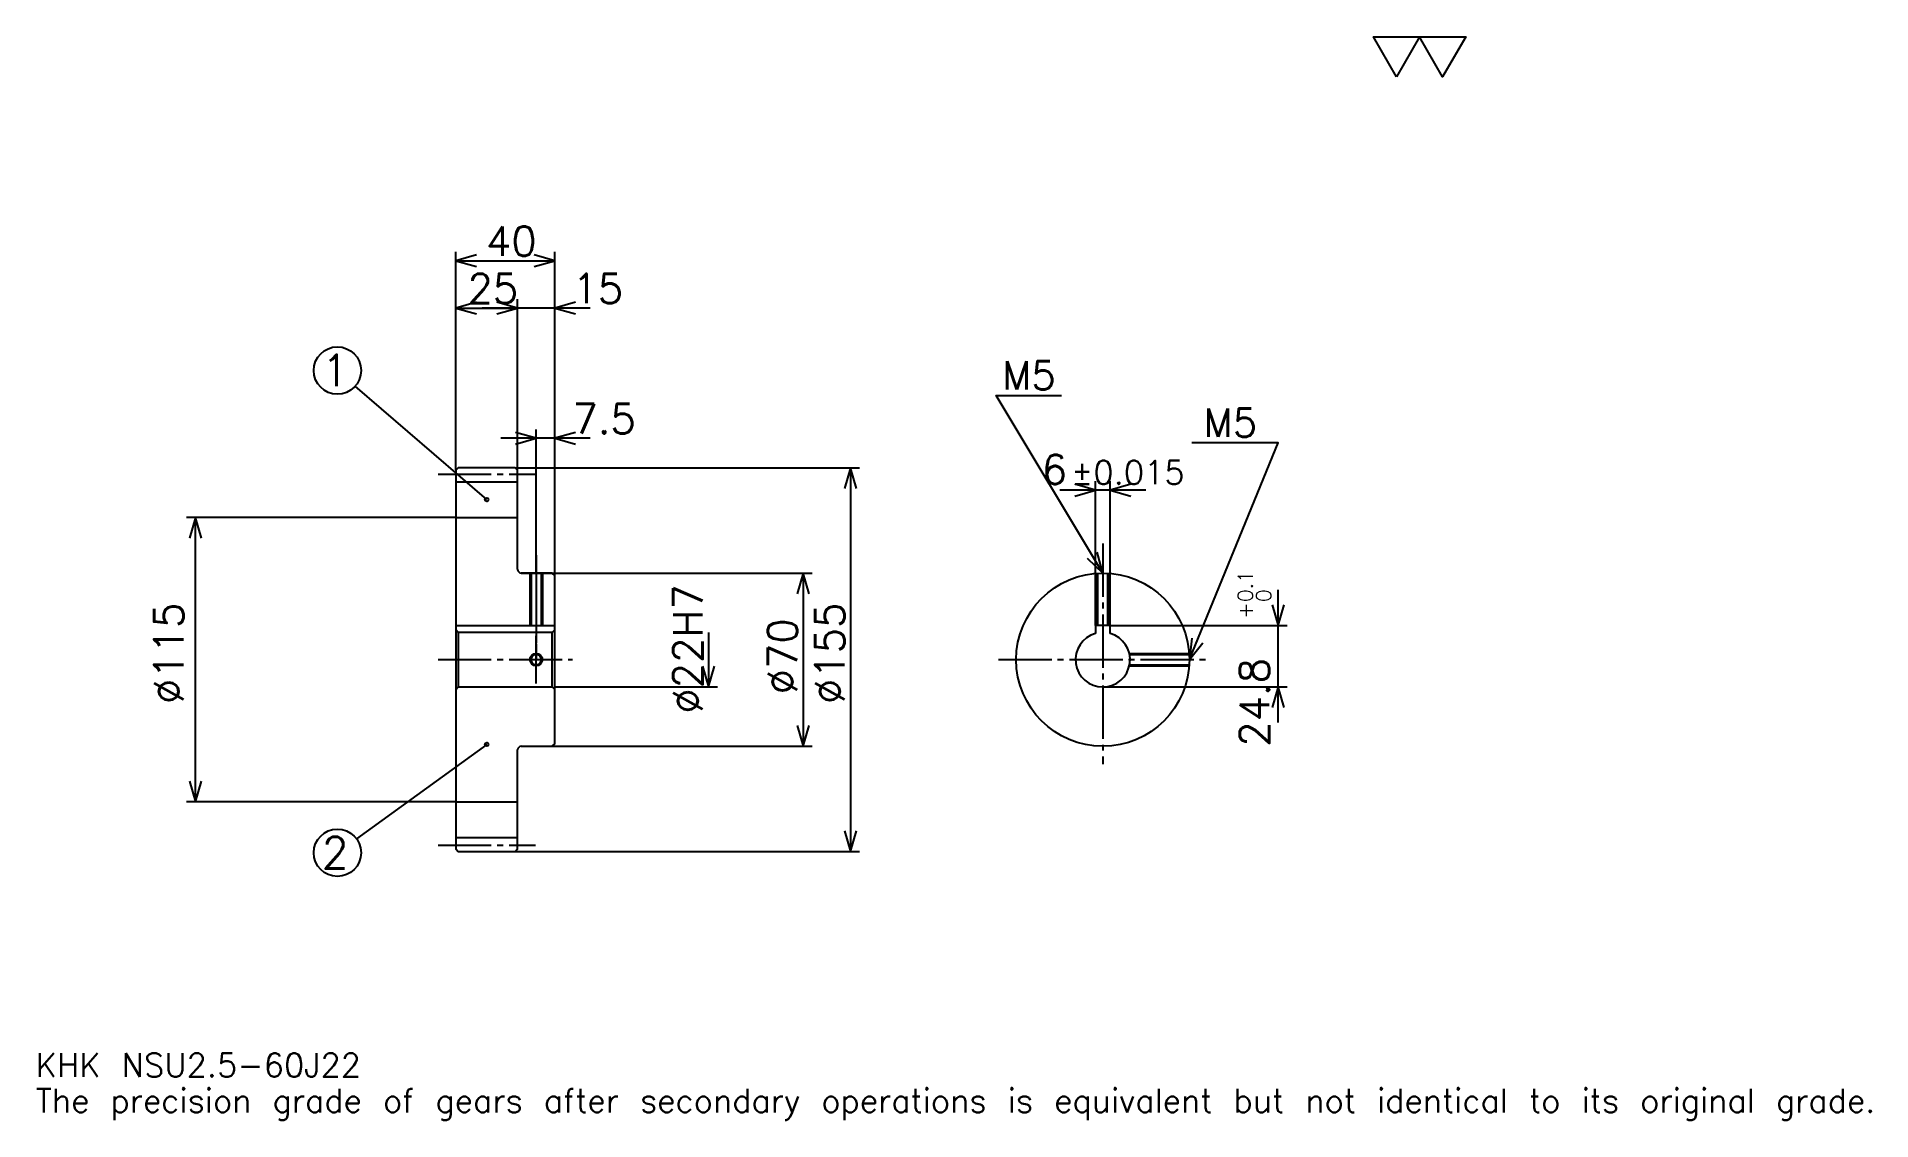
# Model space of a CAD drawing. Extents: x 24 to 766, y 9 to 447.
import ezdxf

# ---------------------------------------------------------------- set-up
doc = ezdxf.new("R2010")
doc.units = 0
doc.linetypes.add('DASHDOT', pattern=[28.695651, 21.521739, -2.391304, 2.391304, -2.391304])
doc.layers.get('0').update_dxf_attribs({"linetype": 'CONTINUOUS'})
doc.layers.add('DASHDOT', color=6, linetype='DASHDOT')
doc.styles.add('KANJI', font='TXT', dxfattribs={"bigfont": 'BIGFONT'})

msp = doc.modelspace()

# ---------------------------------------------------------------- linework, layer by layer
at = {"color": 5}
for p, q in [((193.695663, 272.391296), (193.695663, 359.67392)), ((193.695663, 356.086975), (233.695663, 356.086975)), ((233.695663, 272.391296), (233.695663, 359.67392)), ((193.695663, 336.956543), (218.695663, 336.956543)), ((248.043488, 336.956543), (204.347839, 336.956543)), ((218.695663, 272.391296), (218.695663, 340.543488)), ((206.195663, 259.578796), (153.106445, 305.462708)), ((248.043488, 284.347839), (211.847839, 284.347839)), ((226.195663, 272.391296), (226.195663, 287.934784)), ((193.695663, 271.391296), (193.695663, 272.391296)), ((217.695663, 272.391296), (233.695663, 272.391296)), ((218.695663, 271.391296), (218.695663, 272.391296)), ((226.195663, 229.891312), (226.195663, 272.391296)), ((226.195663, 229.891312), (226.195663, 272.391296)), ((233.695663, 272.391296), (356.847839, 272.391296)), ((233.695663, 228.891312), (233.695663, 272.391296)), ((353.260864, 272.391296), (353.260864, 117.391312)), ((452.217407, 208.691315), (452.217407, 266.956543)), ((458.217407, 208.691315), (458.217407, 266.956543)), ((472.565247, 263.369568), (437.869568, 263.369568)), ((193.695663, 252.391312), (84.891312, 252.391312)), ((88.478271, 137.391312), (88.478271, 252.391312)), ((220.195663, 229.891312), (233.695663, 229.891312)), ((233.695663, 229.891312), (337.717407, 229.891312)), ((334.130432, 229.891312), (334.130432, 159.891312)), ((526.086975, 169.543488), (526.086975, 223.039139)), ((458.217407, 208.691315), (529.673889, 208.691315)), ((295.869568, 205.891312), (295.869568, 183.891312)), ((233.695663, 183.891312), (299.456543, 183.891312)), ((455.217407, 183.891312), (529.673889, 183.891312)), ((206.195663, 160.641312), (153.611252, 122.483032)), ((220.195663, 159.891312), (233.695663, 159.891312)), ((233.695663, 159.891312), (337.717407, 159.891312)), ((193.695663, 137.391312), (84.891312, 137.391312)), ((217.695663, 117.391312), (233.695663, 117.391312)), ((233.695663, 117.391312), (356.847839, 117.391312))]:
    msp.add_line(p, q, dxfattribs=at)
at = {"color": 4}
for p, q in [((193.695663, 266.766296), (218.695663, 266.766296)), ((193.695663, 252.391312), (218.695663, 252.391312)), ((193.695663, 208.691315), (233.695663, 208.691315)), ((194.695663, 205.891312), (194.695663, 183.891312)), ((232.695663, 205.891312), (233.695663, 206.891312)), ((232.695663, 183.891312), (233.695663, 182.891312)), ((193.695663, 137.391312), (218.695663, 137.391312)), ((193.695663, 123.016312), (218.695663, 123.016312))]:
    msp.add_line(p, q, dxfattribs=at)
at = {"color": 7}
msp.add_lwpolyline([(573.913025, 430.434784), (564.586914, 446.600006), (601.891296, 446.600006), (592.565186, 430.434784), (583.239136, 446.600006), (573.913025, 430.434784)], dxfattribs=at)
at = {"color": 5}
for points in [[(202.065231, 358.478271), (193.695663, 356.086975), (202.065231, 353.695648)], [(225.326096, 353.695648), (233.695663, 356.086975), (225.326096, 358.478271)], [(202.065231, 339.347839), (193.695663, 336.956543), (202.065231, 334.565216)], [(210.326096, 334.565216), (218.695663, 336.956543), (210.326096, 339.347839)], [(210.326096, 334.565216), (218.695663, 336.956543), (210.326096, 339.347839)], [(242.065231, 339.347839), (233.695663, 336.956543), (242.065231, 334.565216)], [(455.217407, 229.891312), (412.17392, 301.630432), (438.478271, 301.630432)], [(217.826096, 281.956543), (226.195663, 284.347839), (217.826096, 286.739136)], [(242.065231, 286.739136), (233.695663, 284.347839), (242.065231, 281.956543)], [(490.217407, 194.891312), (526.086975, 282.5), (491.173889, 282.5)], [(355.652191, 264.021729), (353.260864, 272.391296), (350.869568, 264.021729)], [(443.847839, 260.978271), (452.217407, 263.369568), (443.847839, 265.760864)], [(466.586975, 265.760864), (458.217407, 263.369568), (466.586975, 260.978271)], [(90.869576, 244.021744), (88.478271, 252.391312), (86.086967, 244.021744)], [(448.860779, 235.83783), (455.217407, 229.891312), (452.961792, 238.298462)], [(336.521759, 221.521744), (334.130432, 229.891312), (331.739136, 221.521744)], [(523.695679, 217.060883), (526.086975, 208.691315), (528.478271, 217.060883)], [(491.175598, 203.542892), (490.217407, 194.891312), (495.601624, 201.730743)], [(293.478271, 192.26088), (295.869568, 183.891312), (298.260864, 192.26088)], [(528.478271, 175.521744), (526.086975, 183.891312), (523.695679, 175.521744)], [(331.739136, 168.26088), (334.130432, 159.891312), (336.521759, 168.26088)], [(86.086967, 145.76088), (88.478271, 137.391312), (90.869576, 145.76088)], [(350.869568, 125.76088), (353.260864, 117.391312), (355.652191, 125.76088)]]:
    msp.add_lwpolyline(points, dxfattribs=at)
at = {"color": 4}
for points in [[(218.695663, 231.391312), (218.695663, 271.391296), (217.695663, 272.391296), (194.695663, 272.391296), (193.695663, 271.391296), (193.695663, 182.891312)], [(220.195663, 159.891312), (232.695663, 159.891312), (233.695663, 160.891312), (233.695663, 228.891312), (232.695663, 229.891312), (220.195663, 229.891312)], [(223.695663, 229.891312), (223.695663, 208.691315)], [(224.130661, 229.891312), (224.130661, 208.691315)], [(228.260666, 229.891312), (228.260666, 208.691315)], [(228.695663, 229.891312), (228.695663, 208.691315)], [(452.717407, 208.691315), (452.717407, 229.80191)], [(453.152405, 208.691315), (453.152405, 229.830338)], [(457.28241, 208.691315), (457.28241, 229.830338)], [(457.717407, 208.691315), (457.717407, 229.80191)], [(458.217407, 205.474319), (458.217407, 208.691315), (452.217407, 208.691315), (452.217407, 205.474319)], [(193.695663, 182.891312), (194.695663, 183.891312), (232.695663, 183.891312), (232.695663, 205.891312), (194.695663, 205.891312), (193.695663, 206.891312)], [(465.929565, 197.391312), (490.127991, 197.391312)], [(466.021851, 196.956314), (490.156433, 196.956314)], [(466.021851, 192.826309), (490.156433, 192.826309)], [(465.929565, 192.391312), (490.127991, 192.391312)], [(193.695663, 182.891312), (193.695663, 118.391312), (194.695663, 117.391312), (217.695663, 117.391312), (218.695663, 118.391312), (218.695663, 158.391312)]]:
    msp.add_lwpolyline(points, dxfattribs=at)
at = {"color": 5}
for centre, radius in [((145.869568, 311.717407), 9.565217), ((206.195663, 259.578796), 0.717391), ((206.195663, 160.641312), 0.717391), ((145.869568, 116.865227), 9.565217)]:
    msp.add_circle(centre, radius, dxfattribs=at)
at = {"color": 4}
for centre, radius in [((455.217407, 194.891312), 35), ((226.195663, 194.891312), 2.065)]:
    msp.add_circle(centre, radius, dxfattribs=at)
at = {"color": 7}
msp.add_circle((226.195663, 194.891312), 2.5, dxfattribs=at)
at = {"color": 4}
for centre, radius, start, end in [((220.195663, 231.391312), 1.5, 180, 270), ((455.217407, 194.891312), 11, 105.826620886, 74.173379114), ((220.195663, 158.391312), 1.5, 90, 180)]:
    msp.add_arc(centre, radius, start, end, dxfattribs=at)
at = {"layer": 'DASHDOT', "color": 7}
for p, q in [((186.521744, 269.891296), (225.869568, 269.891296)), ((455.217407, 241.847839), (455.217407, 152.717407)), ((226.195663, 229.891312), (226.195663, 194.891312)), ((186.521744, 194.891312), (240.869568, 194.891312)), ((413.043488, 194.891312), (497.391296, 194.891312)), ((186.521744, 119.891312), (225.869568, 119.891312))]:
    msp.add_line(p, q, dxfattribs=at)
for points in [[(226.195663, 237.065216), (226.195663, 201.517395)], [(226.195663, 185.217392), (226.195663, 204.565231)], [(216.521759, 194.891312), (235.869568, 194.891312)]]:
    msp.add_lwpolyline(points, dxfattribs=at)

# ---------------------------------------------------------------- texts
at = {"color": 7, "style": 'KANJI'}
for s, height, p in [('40', 11.956522, (205.92392, 358)), ('25', 11.956522, (198.42392, 338.869568)), ('15', 11.956522, (240.869568, 338.869568)), ('1', 12.753623, (139.492767, 305.340576)), ('M5', 11.478261, (414.565247, 304.021729)), ('7.5', 11.956522, (240.869568, 286.260864)), ('M5', 11.478261, (495.956543, 284.891296)), ('6', 11.956522, (430.536743, 265.760864)), ('%%p0.015', 9.565217, (442.372253, 265.760864)), ('2', 12.753623, (139.492767, 110.488419)), ('KHK NSU2.5-60J22', 9.565217, (23.913044, 26.304348)), ('The precision grade of gears after secondary operations is equivalent but not identical to its original grade.', 9.565217, (23.913044, 11.956522))]:
    msp.add_text(s, height=height, dxfattribs=at).set_placement(p)
for s, height, p in [('%%c22H7', 11.956522, (293.478271, 173.070663)), ('0.1', 5.978261, (515.804321, 218.167191)), ('0', 5.978261, (523.217407, 218.167191)), ('%%c115', 11.956522, (83.695663, 176.956528)), ('%%c155', 11.956522, (350.869568, 176.956528)), ('+', 5.978261, (515.804321, 211.471542)), ('%%c70', 11.956522, (331.739136, 180.842407)), ('24.8', 11.956522, (522.5, 159.718979))]:
    msp.add_text(s, height=height, rotation=90, dxfattribs=at).set_placement(p)

doc.saveas('drawing.dxf')
